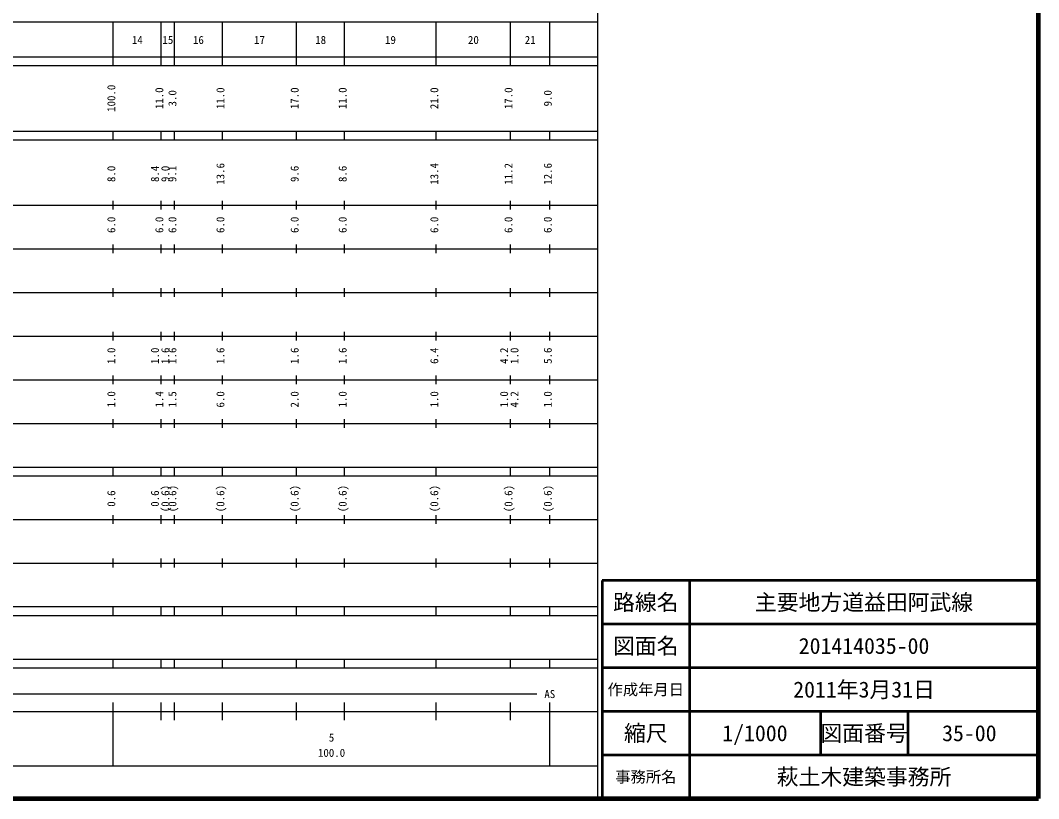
# Model space of a CAD drawing. Units: millimetres on the paper, enlarged 1000 times. Extents: x 40000 to 680000, y 20000 to 380000.
# Drawn here: x 446706 to 680000, y 20000 to 198357 of the extents above; entities that cross this region are included whole.
import ezdxf
from ezdxf.enums import TextEntityAlignment as Align

# ---------------------------------------------------------------- set-up
doc = ezdxf.new("R2010")
doc.units = ezdxf.units.MM
doc.header["$LTSCALE"] = 1000
for name, color, linetype, lineweight in [('M-TTL', 2, 'Continuous', 140), ('M-TTL-BAND', 7, 'Continuous', 25), ('M-TTL-FRAM', 2, 'Continuous', 50), ('M-TTL-LINE', 7, 'Continuous', 50)]:
    doc.layers.add(name, color=color, linetype=linetype, lineweight=lineweight)
doc.layers.add('M-TTL-TXT', color=7, linetype='Continuous')
doc.styles.add('ＭＳ ゴシック', font='')
doc.styles.get('ＭＳ ゴシック').set_extended_font_data('MS Gothic')

msp = doc.modelspace()

# ---------------------------------------------------------------- linework, layer by layer
at = {"layer": 'M-TTL'}
for p, q in [((680000, 20000), (680000, 380000)), ((40000, 20000), (680000, 20000))]:
    msp.add_line(p, q, dxfattribs=at)
at = {"layer": 'M-TTL-BAND'}
for p, q in [((579000, 20000), (579000, 370000)), ((68000, 198000), (579000, 198000)), ((468000, 188000), (468000, 198000)), ((479000, 188000), (479000, 198000)), ((482000, 188000), (482000, 198000)), ((493000, 188000), (493000, 198000)), ((510000, 188000), (510000, 198000)), ((521000, 188000), (521000, 198000)), ((542000, 188000), (542000, 198000)), ((559000, 188000), (559000, 198000)), ((568000, 188000), (568000, 198000)), ((40000, 190000), (579000, 190000)), ((40000, 188000), (579000, 188000)), ((40000, 173000), (579000, 173000)), ((468000, 171000), (468000, 173000)), ((479000, 171000), (479000, 173000)), ((482000, 171000), (482000, 173000)), ((493000, 171000), (493000, 173000)), ((510000, 171000), (510000, 173000)), ((521000, 171000), (521000, 173000)), ((542000, 171000), (542000, 173000)), ((559000, 171000), (559000, 173000)), ((568000, 171000), (568000, 173000)), ((40000, 171000), (579000, 171000)), ((468000, 155000), (468000, 157000)), ((479000, 155000), (479000, 157000)), ((482000, 155000), (482000, 157000)), ((493000, 155000), (493000, 157000)), ((510000, 155000), (510000, 157000)), ((521000, 155000), (521000, 157000)), ((542000, 155000), (542000, 157000)), ((559000, 155000), (559000, 157000)), ((568000, 155000), (568000, 157000)), ((40000, 156000), (579000, 156000)), ((468000, 145000), (468000, 147000)), ((479000, 145000), (479000, 147000)), ((482000, 145000), (482000, 147000)), ((493000, 145000), (493000, 147000)), ((510000, 145000), (510000, 147000)), ((521000, 145000), (521000, 147000)), ((542000, 145000), (542000, 147000)), ((559000, 145000), (559000, 147000)), ((568000, 145000), (568000, 147000)), ((46000, 146000), (579000, 146000)), ((52000, 136000), (579000, 136000)), ((468000, 135000), (468000, 137000)), ((479000, 135000), (479000, 137000)), ((482000, 135000), (482000, 137000)), ((493000, 135000), (493000, 137000)), ((510000, 135000), (510000, 137000)), ((521000, 135000), (521000, 137000)), ((542000, 135000), (542000, 137000)), ((559000, 135000), (559000, 137000)), ((568000, 135000), (568000, 137000)), ((46000, 126000), (579000, 126000)), ((468000, 125000), (468000, 127000)), ((479000, 125000), (479000, 127000)), ((482000, 125000), (482000, 127000)), ((493000, 125000), (493000, 127000)), ((510000, 125000), (510000, 127000)), ((521000, 125000), (521000, 127000)), ((542000, 125000), (542000, 127000)), ((559000, 125000), (559000, 127000)), ((568000, 125000), (568000, 127000)), ((468000, 115000), (468000, 117000)), ((479000, 115000), (479000, 117000)), ((482000, 115000), (482000, 117000)), ((493000, 115000), (493000, 117000)), ((510000, 115000), (510000, 117000)), ((521000, 115000), (521000, 117000)), ((542000, 115000), (542000, 117000)), ((559000, 115000), (559000, 117000)), ((568000, 115000), (568000, 117000)), ((52000, 116000), (579000, 116000)), ((46000, 106000), (579000, 106000)), ((468000, 105000), (468000, 107000)), ((479000, 105000), (479000, 107000)), ((482000, 105000), (482000, 107000)), ((493000, 105000), (493000, 107000)), ((510000, 105000), (510000, 107000)), ((521000, 105000), (521000, 107000)), ((542000, 105000), (542000, 107000)), ((559000, 105000), (559000, 107000)), ((568000, 105000), (568000, 107000)), ((40000, 96000), (579000, 96000)), ((468000, 94000), (468000, 96000)), ((479000, 94000), (479000, 96000)), ((482000, 94000), (482000, 96000)), ((493000, 94000), (493000, 96000)), ((510000, 94000), (510000, 96000)), ((521000, 94000), (521000, 96000)), ((542000, 94000), (542000, 96000)), ((559000, 94000), (559000, 96000)), ((568000, 94000), (568000, 96000)), ((40000, 94000), (579000, 94000)), ((49000, 84000), (579000, 84000)), ((468000, 83000), (468000, 85000)), ((479000, 83000), (479000, 85000)), ((482000, 83000), (482000, 85000)), ((493000, 83000), (493000, 85000)), ((510000, 83000), (510000, 85000)), ((521000, 83000), (521000, 85000)), ((542000, 83000), (542000, 85000)), ((559000, 83000), (559000, 85000)), ((568000, 83000), (568000, 85000)), ((468000, 73000), (468000, 75000)), ((479000, 73000), (479000, 75000)), ((482000, 73000), (482000, 75000)), ((493000, 73000), (493000, 75000)), ((510000, 73000), (510000, 75000)), ((521000, 73000), (521000, 75000)), ((542000, 73000), (542000, 75000)), ((559000, 73000), (559000, 75000)), ((568000, 73000), (568000, 75000)), ((40000, 74000), (579000, 74000)), ((40000, 64000), (579000, 64000)), ((468000, 62000), (468000, 64000)), ((479000, 62000), (479000, 64000)), ((482000, 62000), (482000, 64000)), ((493000, 62000), (493000, 64000)), ((510000, 62000), (510000, 64000)), ((521000, 62000), (521000, 64000)), ((542000, 62000), (542000, 64000)), ((559000, 62000), (559000, 64000)), ((568000, 62000), (568000, 64000)), ((40000, 62000), (579000, 62000)), ((40000, 52000), (579000, 52000)), ((468000, 50000), (468000, 52000)), ((479000, 50000), (479000, 52000)), ((482000, 50000), (482000, 52000)), ((493000, 50000), (493000, 52000)), ((510000, 50000), (510000, 52000)), ((521000, 50000), (521000, 52000)), ((542000, 50000), (542000, 52000)), ((559000, 50000), (559000, 52000)), ((568000, 50000), (568000, 52000)), ((40000, 50000), (579000, 50000)), ((71000, 44000), (565000, 44000)), ((468000, 27500), (468000, 42000)), ((479000, 38000), (479000, 42000)), ((482000, 38000), (482000, 42000)), ((493000, 38000), (493000, 42000)), ((510000, 38000), (510000, 42000)), ((521000, 38000), (521000, 42000)), ((542000, 38000), (542000, 42000)), ((559000, 38000), (559000, 42000)), ((568000, 27500), (568000, 42000)), ((40000, 40000), (579000, 40000)), ((68000, 27500), (579000, 27500))]:
    msp.add_line(p, q, dxfattribs=at)
at = {"layer": 'M-TTL-FRAM'}
for p, q in [((680000, 70000), (580000, 70000)), ((580000, 70000), (580000, 20000))]:
    msp.add_line(p, q, dxfattribs=at)
at = {"layer": 'M-TTL-LINE'}
for p, q in [((600000, 70000), (600000, 20000)), ((680000, 60000), (580000, 60000)), ((680000, 50000), (580000, 50000)), ((680000, 40000), (580000, 40000)), ((630000, 40000), (630000, 30000)), ((650000, 40000), (650000, 30000)), ((680000, 30000), (580000, 30000))]:
    msp.add_line(p, q, dxfattribs=at)

# ---------------------------------------------------------------- texts
at = {"layer": 'M-TTL-BAND', "style": 'ＭＳ ゴシック'}
for s, p in [('14', (473500, 192405)), ('15', (480500, 192405)), ('16', (487500, 192405)), ('17', (501500, 192405)), ('18', (515500, 192405)), ('19', (531500, 192405)), ('20', (550500, 192405)), ('21', (563500, 192405)), ('AS', (568000, 42500)), ('5', (518000, 32523)), ('100.0', (518000, 29033))]:
    msp.add_text(s, height=1833, dxfattribs=at).set_placement(p, align=Align.BOTTOM_CENTER)
for s, p in [('100.0', (469000, 180500)), ('11.0', (480000, 180500)), ('3.0', (483000, 180500)), ('11.0', (494000, 180500)), ('17.0', (511000, 180500)), ('11.0', (522000, 180500)), ('21.0', (543000, 180500)), ('17.0', (560000, 180500)), ('9.0', (569000, 180500)), ('8.0', (469000, 163174)), ('8.4', (479000, 163174)), ('9.0', (481370, 163174)), ('9.1', (483000, 163174)), ('13.6', (494000, 163174)), ('9.6', (511000, 163174)), ('8.6', (522000, 163174)), ('13.4', (543000, 163174)), ('11.2', (560000, 163174)), ('12.6', (569000, 163174)), ('6.0', (469000, 151500)), ('6.0', (480000, 151500)), ('6.0', (483000, 151500)), ('6.0', (494000, 151500)), ('6.0', (511000, 151500)), ('6.0', (522000, 151500)), ('6.0', (543000, 151500)), ('6.0', (560000, 151500)), ('6.0', (569000, 151500)), ('1.0', (469000, 121500)), ('1.0', (479000, 121500)), ('1.6', (481370, 121500)), ('1.6', (483000, 121500)), ('1.6', (494000, 121500)), ('1.6', (511000, 121500)), ('1.6', (522000, 121500)), ('6.4', (543000, 121500)), ('4.2', (559000, 121500)), ('1.0', (561370, 121500)), ('5.6', (569000, 121500)), ('1.0', (469000, 111500)), ('1.4', (480000, 111500)), ('1.5', (483000, 111500)), ('6.0', (494000, 111500)), ('2.0', (511000, 111500)), ('1.0', (522000, 111500)), ('1.0', (543000, 111500)), ('1.0', (559000, 111500)), ('4.2', (561370, 111500)), ('1.0', (569000, 111500)), ('(0.6)', (481370, 88764)), ('(0.6)', (483000, 88764)), ('(0.6)', (494000, 88764)), ('(0.6)', (511000, 88764)), ('(0.6)', (522000, 88764)), ('(0.6)', (543000, 88764)), ('(0.6)', (560000, 88764)), ('(0.6)', (569000, 88764)), ('0.6', (469000, 88764)), ('0.6', (479000, 88764))]:
    msp.add_text(s, height=1833, rotation=90, dxfattribs=at).set_placement(p, align=Align.BOTTOM_CENTER)
at = {"layer": 'M-TTL-TXT', "style": 'ＭＳ ゴシック'}
for s, height, p in [('路線名', 3666, (590000, 65000)), ('路線名', 3666, (590000, 65000)), ('主要地方道益田阿武線', 3666, (640000, 65000)), ('図面名', 3666, (590000, 55000)), ('図面名', 3666, (590000, 55000)), ('201414035-00', 3666, (640000, 55000)), ('作成年月日', 2566, (590000, 45000)), ('作成年月日', 2566, (590000, 45000)), ('2011年3月31日', 3666, (640000, 45000)), ('縮尺', 3666, (590000, 35000)), ('縮尺', 3666, (590000, 35000)), ('1/1000', 3666, (615000, 35000)), ('図面番号', 3666, (640000, 35000)), ('図面番号', 3666, (640000, 35000)), ('35-00', 3666, (664125, 35000)), ('事務所名', 2566, (590000, 25000)), ('事務所名', 2566, (590000, 25000)), ('萩土木建築事務所', 3666, (640000, 25000))]:
    msp.add_text(s, height=height, dxfattribs=at).set_placement(p, align=Align.MIDDLE_CENTER)

doc.saveas('drawing.dxf')
